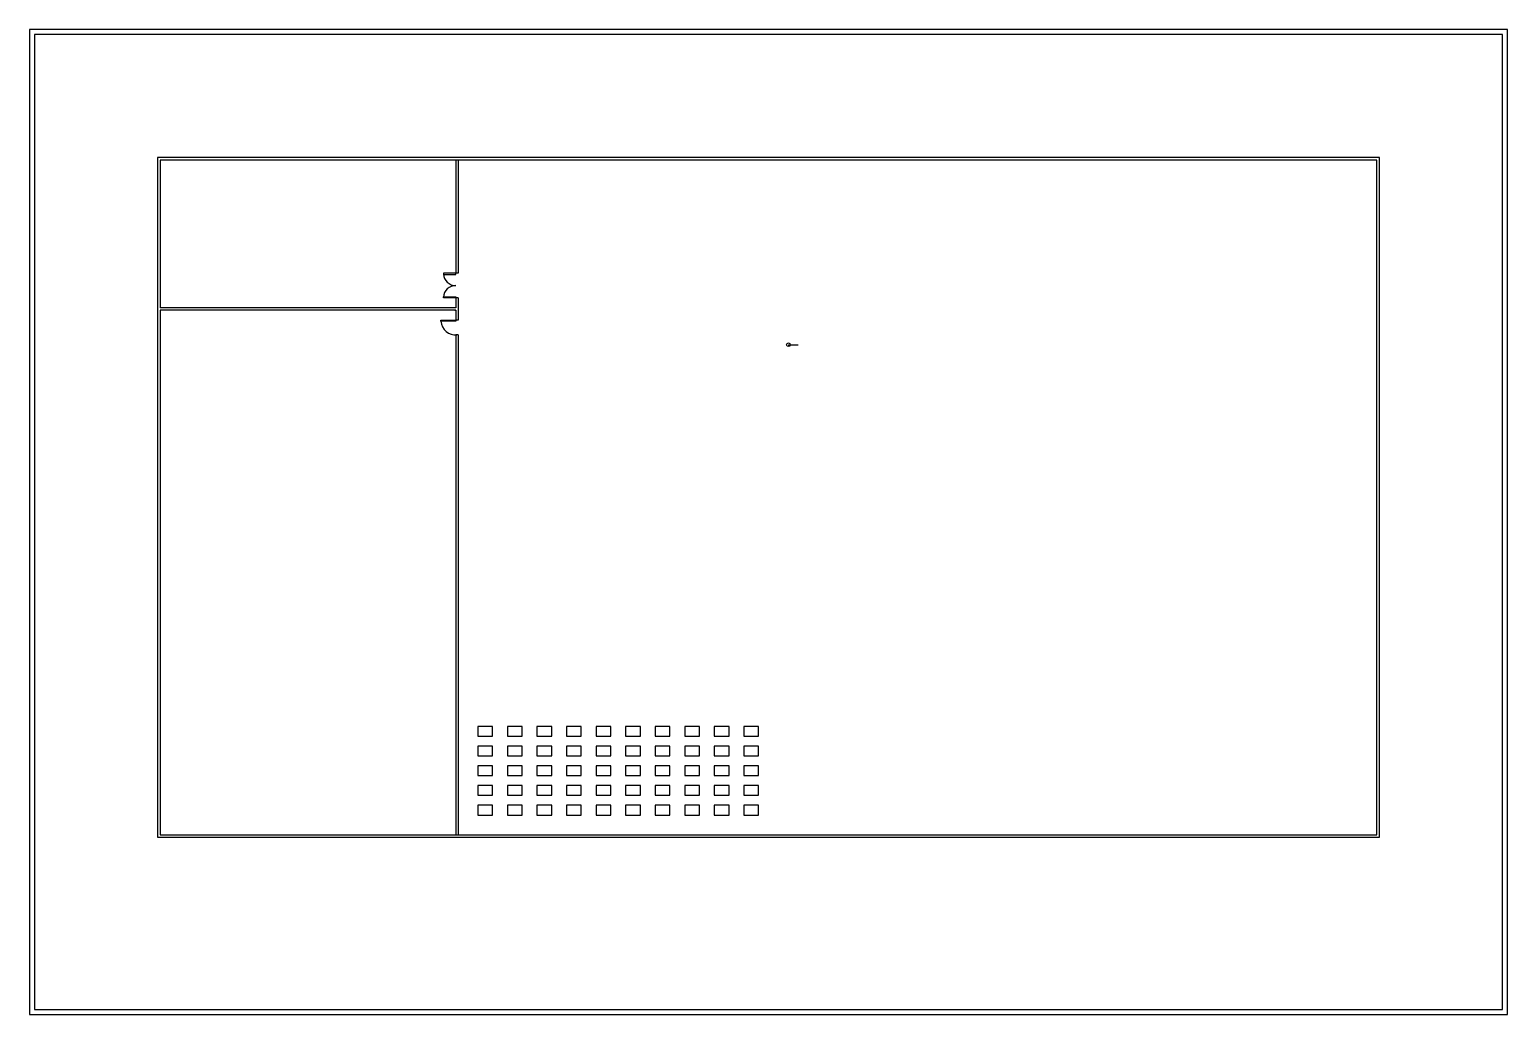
# Model space of a CAD drawing. Header units: feet. Extents: x 7 to 307, y 21 to 221.
import ezdxf

# ---------------------------------------------------------------- set-up
doc = ezdxf.new("R2010")
doc.units = ezdxf.units.FT
doc.header["$MEASUREMENT"] = 0
doc.layers.add('Layer1', color=240, linetype='Continuous')

# ---------------------------------------------------------------- blocks, each defined once
blk = doc.blocks.new('*U2')
blk.add_lwpolyline([(-1.5, -1), (1.5, -1), (1.5, 1), (-1.5, 1)], close=True)
blk = doc.blocks.new('*U3')
at = {"color": 0, "linetype": 'ByBlock', "lineweight": -2, "transparency": 16777216}
for p in [(0, 16), (6, 16), (12, 16), (18, 16), (24, 16), (30, 16), (36, 16), (42, 16), (48, 16), (54, 16), (0, 12), (6, 12), (12, 12), (18, 12), (24, 12), (30, 12), (36, 12), (42, 12), (48, 12), (54, 12), (0, 8), (6, 8), (12, 8), (18, 8), (24, 8), (30, 8), (36, 8), (42, 8), (48, 8), (54, 8), (0, 4), (6, 4), (12, 4), (18, 4), (24, 4), (30, 4), (36, 4), (42, 4), (48, 4), (54, 4), (0, 0), (6, 0), (12, 0), (18, 0), (24, 0), (30, 0), (36, 0), (42, 0), (48, 0), (54, 0)]:
    blk.add_blockref('*U2', p, dxfattribs=at)

msp = doc.modelspace()

# ---------------------------------------------------------------- linework, layer by layer
for p, q in [((280.47, 194.51), (33.47, 194.51)), ((33.47, 194.51), (33.47, 164.51)), ((93.47, 194.51), (93.47, 171.51)), ((93.97, 194.51), (93.97, 171.51)), ((280.47, 57.51), (280.47, 194.51)), ((93.97, 171.51), (93.47, 171.51)), ((93.97, 166.51), (93.47, 166.51)), ((93.47, 166.51), (93.47, 164.51)), ((93.97, 166.51), (93.97, 162.01)), ((93.47, 164.51), (33.47, 164.51)), ((93.47, 164.01), (33.47, 164.01)), ((33.47, 164.01), (33.47, 57.51)), ((93.47, 164.01), (93.47, 162.01)), ((93.97, 162.01), (93.47, 162.01)), ((93.97, 159.01), (93.47, 159.01)), ((93.47, 159.01), (93.47, 57.51)), ((93.97, 159.01), (93.97, 57.51)), ((161.01, 157.01), (163.01, 157.01)), ((161.01, 157.01), (161.01, 156.76)), ((33.47, 57.51), (280.47, 57.51))]:
    msp.add_line(p, q)
for points in [[(32.97, 57.01), (280.97, 57.01), (280.97, 195.01), (32.97, 195.01)], [(93.47, 171.27), (93.47, 171.52), (90.97, 171.52), (90.97, 171.27)], [(93.47, 166.76), (93.47, 166.51), (90.97, 166.51), (90.97, 166.76)], [(93.47, 162.01), (93.47, 161.76), (90.47, 161.76), (90.47, 162.01)]]:
    msp.add_lwpolyline(points, close=True)
msp.add_circle((161.01, 157.01), 0.375)
for centre, radius, start, end in [((93.47, 171.52), 2.5, 183.5209, 270), ((93.47, 166.51), 2.5, 90, 176.4791), ((93.47, 166.51), 2.5, 266.4791, 270), ((93.47, 162.01), 3.01, 184.7636, 274.7636)]:
    msp.add_arc(centre, radius, start, end)
at = {"layer": 'Layer1'}
for points in [[(6.97, 21.01), (306.97, 21.01), (306.97, 221.01), (6.97, 221.01)], [(7.97, 22.01), (305.97, 22.01), (305.97, 220.01), (7.97, 220.01)]]:
    msp.add_lwpolyline(points, close=True, dxfattribs=at)

# ---------------------------------------------------------------- block references
msp.add_blockref('*U3', (99.47, 62.51))

doc.saveas('drawing.dxf')
